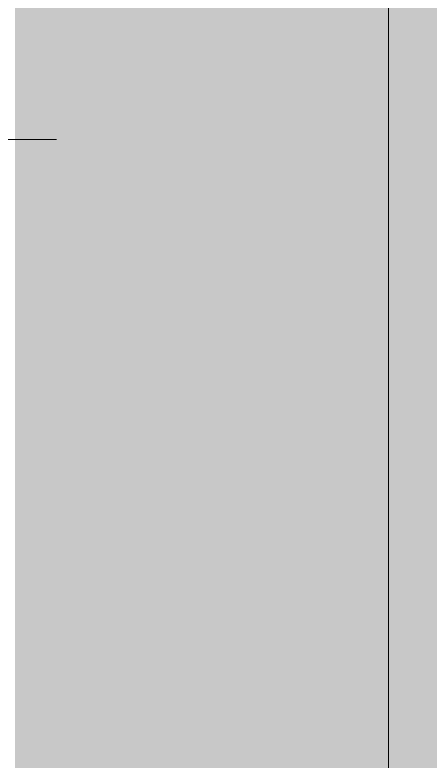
# Model space of a CAD drawing. Header units: inches. Extents: x 20139 to 37433, y -23296 to -20170.
# Drawn here: x 31429.224 to 31431.724, y -22619.17 to -22614.678 of the extents above; entities that cross this region are included whole.
import ezdxf

# ---------------------------------------------------------------- set-up
doc = ezdxf.new("R2010")
doc.units = ezdxf.units.IN
doc.header["$MEASUREMENT"] = 0
for name, color, linetype, lineweight in [('A-DOOR', 31, 'Continuous', 9), ('A-GLAZ-CWMG', 51, 'Continuous', 9), ('I-WALL', 2, 'Continuous', 9)]:
    doc.layers.add(name, color=color, linetype=linetype, lineweight=lineweight)

# ---------------------------------------------------------------- blocks, each defined once
blk = doc.blocks.new('Door_Single_Storefront - one-827478-Level 1')
at = {"layer": 'A-DOOR'}
blk.add_arc((-17.59375, 0), 35.1875, 270, 0, dxfattribs=at)
blk = doc.blocks.new('Door_Single_Storefront - one-827479-Level 1')
at = {"layer": 'A-DOOR'}
blk.add_arc((-17.5938, 0), 35.1875, 360, 90, dxfattribs=at)
blk = doc.blocks.new('Rectangular Mullion - Rectangular Mullion 1-838708-Level 1')
at = {"layer": 'A-GLAZ-CWMG'}
blk.add_hatch(color=256, dxfattribs=at).paths.add_polyline_path([(22173.0152, -22615.4278), (22173.0152, -22580.2403), (22170.7652, -22580.2403), (22170.7652, -22615.4278)], flags=0)
blk.add_line((22173.0152, -22580.2403), (22173.0152, -22615.4278), dxfattribs=at)
blk = doc.blocks.new('Rectangular Mullion - Rectangular Mullion 1-V111-Level 1')
at = {"layer": 'A-GLAZ-CWMG'}
blk.add_hatch(color=256, dxfattribs=at).paths.add_polyline_path([(22173.0152, -22650.6153), (22173.0152, -22615.4278), (22170.7652, -22615.4278), (22170.7652, -22650.6153)], flags=0)
blk.add_line((22173.0152, -22615.4278), (22173.0152, -22650.6153), dxfattribs=at)

msp = doc.modelspace()

# ---------------------------------------------------------------- hatches: boundary and pattern name
at = {"layer": 'I-WALL'}
h = msp.add_hatch(color=256, dxfattribs=at)
h.paths.add_polyline_path([(31431.47419, -22685.30281), (31431.97419, -22685.30281), (31431.97419, -22540.55281), (31426.97419, -22540.55281), (31426.97419, -22541.05281), (31427.47419, -22541.05281), (31427.47419, -22543.17781), (31431.47419, -22543.17781), (31431.47419, -22671.32781)], flags=0)
h.paths.add_polyline_path([(31427.47419, -22685.30281), (31427.47419, -22545.05281), (31426.97419, -22545.05281), (31426.97419, -22685.30281)], flags=0)

# ---------------------------------------------------------------- block references
at = {"layer": 'A-DOOR'}
for name, p, rotation in [('Door_Single_Storefront - one-827478-Level 1', (31429.47419, -22597.83406), 270), ('Door_Single_Storefront - one-827479-Level 1', (31429.47419, -22633.02156), 89.99999999999999)]:
    msp.add_blockref(name, p, dxfattribs=dict(at, rotation=rotation))
at = {"layer": 'A-GLAZ-CWMG'}
for name in ['Rectangular Mullion - Rectangular Mullion 1-838708-Level 1', 'Rectangular Mullion - Rectangular Mullion 1-V111-Level 1']:
    msp.add_blockref(name, (9258.45897, 0), dxfattribs=at)

doc.saveas('drawing.dxf')
